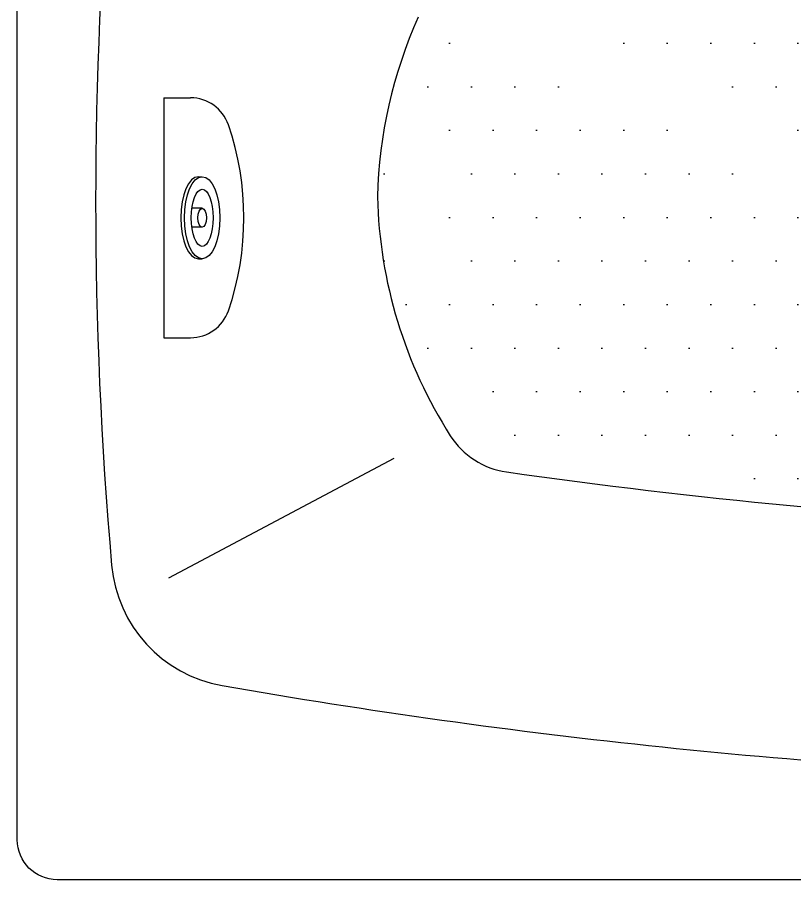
# Model space of a CAD drawing. Header units: millimetres. Extents: x -1273.06 to -1271.56, y 2243.96 to 2244.72.
# Drawn here: x -1273.0628 to -1272.6165, y 2243.9601 to 2244.4552 of the extents above; entities that cross this region are included whole.
import ezdxf

# ---------------------------------------------------------------- set-up
doc = ezdxf.new("R2010")
doc.units = ezdxf.units.MM
doc.header["$LTSCALE"] = 10
doc.layers.add('jacuzzi', color=1, linetype='Continuous')

msp = doc.modelspace()

# ---------------------------------------------------------------- hatches: boundary and pattern name
at = {"layer": 'jacuzzi'}
h = msp.add_hatch(dxfattribs=at)
h.set_pattern_fill('DOTS', color=256, scale=0.3999999999999915, style=0)
h.set_pattern_definition([(0, (-1272.264676455694, 2242.990278853103), (0.01249999999999973, 0.02499999999999946), [0, -0.02499999999999947])])
edge = h.paths.add_edge_path()
edge.add_arc((-1272.312840991224, 2242.83585997213), 1.716198979591798, 73.4876516006772, 106.6259416226537)
edge.add_arc((-1271.838133724985, 2244.437177443092), 0.04599999999999901, 26.11047086241915, 73.4876516006772)
edge.add_arc((-1272.036285563465, 2244.340058951721), 0.2666720472992878, 333.4199200658654, 386.1104708624192)
edge.add_arc((-1271.838936376728, 2244.241319643676), 0.04599999999999901, 278.3484922790213, 333.4199200658654)
edge.add_arc((-1272.312840991224, 2247.470681400701), 3.309948979591768, 272.470961405559, 278.3484922790213)
edge.add_line((-1272.169846391167, 2244.163526187667), (-1272.192013913826, 2244.18502722697))
edge.add_line((-1272.243947466932, 2244.181453836268), (-1272.192013913826, 2244.18502722697))
edge.add_arc((-1272.244575685102, 2244.211447257912), 0.02999999999999936, 180, 270.7972730211982)
edge.add_arc((-1272.312840991224, 2244.223058951722), 0.03826530612244815, 0, 180)
edge.add_arc((-1272.381106297347, 2244.211447257912), 0.02999999999999936, 269.2027269801044, 360)
edge.add_line((-1272.274575685102, 2244.223058951722), (-1272.274575685102, 2244.211447257912))
edge.add_line((-1272.351106297347, 2244.223058951722), (-1272.351106297347, 2244.211447257912))
edge.add_line((-1272.381734515517, 2244.181453836268), (-1272.433668068623, 2244.18502722697))
edge.add_line((-1272.455835591282, 2244.163526187667), (-1272.433668068623, 2244.18502722697))
edge.add_arc((-1272.312840991224, 2247.470681400701), 3.309948979591768, 261.8519387087567, 267.529038594441)
edge.add_arc((-1272.775445838213, 2244.239681602354), 0.04599999999999901, 212.5592360530966, 261.8519387087567)
edge.add_arc((-1272.589455602811, 2244.358440959014), 0.2666720472992878, 181.3713360671873, 212.5592360530966)
edge.add_arc((-1272.589455602811, 2244.345676944429), 0.2666720472992878, 155.7594702056402, 178.6286639328127)
edge.add_arc((-1272.790745412547, 2244.436311373367), 0.04591836734693779, 106.6259416226537, 155.7594702056402)

# ---------------------------------------------------------------- linework, layer by layer
for p, q in [((-1272.978657317755, 2244.408936502742), (-1272.978657317755, 2244.271181400701)), ((-1272.978657317755, 2244.408936502742), (-1272.963351195306, 2244.408936502742)), ((-1272.958778350173, 2244.363628965378), (-1272.956659870849, 2244.363628965378)), ((-1272.956659870849, 2244.345498181978), (-1272.962587696542, 2244.345498181978)), ((-1272.956659870849, 2244.334619721466), (-1272.962587696542, 2244.334619721466)), ((-1272.958778350173, 2244.316488938065), (-1272.956659870849, 2244.316488938065)), ((-1272.978657317755, 2244.271181400701), (-1272.963351195306, 2244.271181400701)), ((-1272.975747411787, 2244.133386508215), (-1272.846464679147, 2244.201993658879))]:
    msp.add_line(p, q, dxfattribs=at)
at = {"layer": 'jacuzzi', "color": 3}
msp.add_lwpolyline([(-1273.039881807551, 2244.720058951722, 0.414213562373095), (-1273.062840991224, 2244.697099768048, -0.414213562373095), (-1273.039881807551, 2244.720058951722), (-1271.585800174898, 2244.720058951722, -0.414213562373095), (-1271.562840991224, 2244.697099768048), (-1271.562840991224, 2243.983018135395, -0.414213562373095), (-1271.585800174898, 2243.960058951722), (-1273.039881807551, 2243.960058951721, -0.414213562373095), (-1273.062840991224, 2243.983018135395), (-1273.062840991224, 2244.697099768048)], format="xyb", dxfattribs=at)
at = {"layer": 'jacuzzi'}
for centre, radius, start, end in [((-1270.641464941441, 2244.34942222368), 2.376377512585409, 174.9599730419053, 185.0400485186858), ((-1272.589455602811, 2244.345676944429), 0.2666720472992878, 155.7594702056402, 178.6286639328127), ((-1272.963351195306, 2244.385977319068), 0.0229591836734689, 18.92464441513574, 90), ((-1273.097279766735, 2244.340058951721), 0.1645408163265267, 341.0753555848641, 18.92464441513574), ((-1272.589455602811, 2244.358440959014), 0.2666720472992878, 181.3713360671873, 212.5592360530966), ((-1272.963351195306, 2244.294140584374), 0.0229591836734689, 270, 341.0753555848641), ((-1272.775445838213, 2244.239681602354), 0.04599999999999901, 212.5592360530966, 261.8519387087567), ((-1272.312840991224, 2247.470681400701), 3.309948979591768, 261.8519387087567, 267.529038594441), ((-1272.931951990776, 2244.147417218273), 0.07699999999999836, 185.0400485186858, 260.061776956585), ((-1272.312840991224, 2247.680844055677), 3.664255726186026, 260.061776956585, 268.0450703257703)]:
    msp.add_arc(centre, radius, start, end, dxfattribs=at)
for centre, major_axis, ratio, start_param, end_param in [((-1272.958778350173, 2244.340058951721), (0, 0.02357001365683226), 0.4319527517569433, 6.283185307179586, 9.42477796076938), ((-1272.956659870849, 2244.340058951721), (0, -0.005439230256162373), 0.4618882339361123, -3.141592653589793, 3.141592653589793)]:
    msp.add_ellipse(centre, major_axis=major_axis, ratio=ratio, start_param=start_param, end_param=end_param, dxfattribs=at)
for major_axis, ratio in [((0, 0.02357001365683226), 0.4319527517569434), ((0, 0.01645716594742529), 0.3816444813108655)]:
    msp.add_ellipse((-1272.956659870849, 2244.340058951721), major_axis=major_axis, ratio=ratio, dxfattribs=at)

doc.saveas('drawing.dxf')
